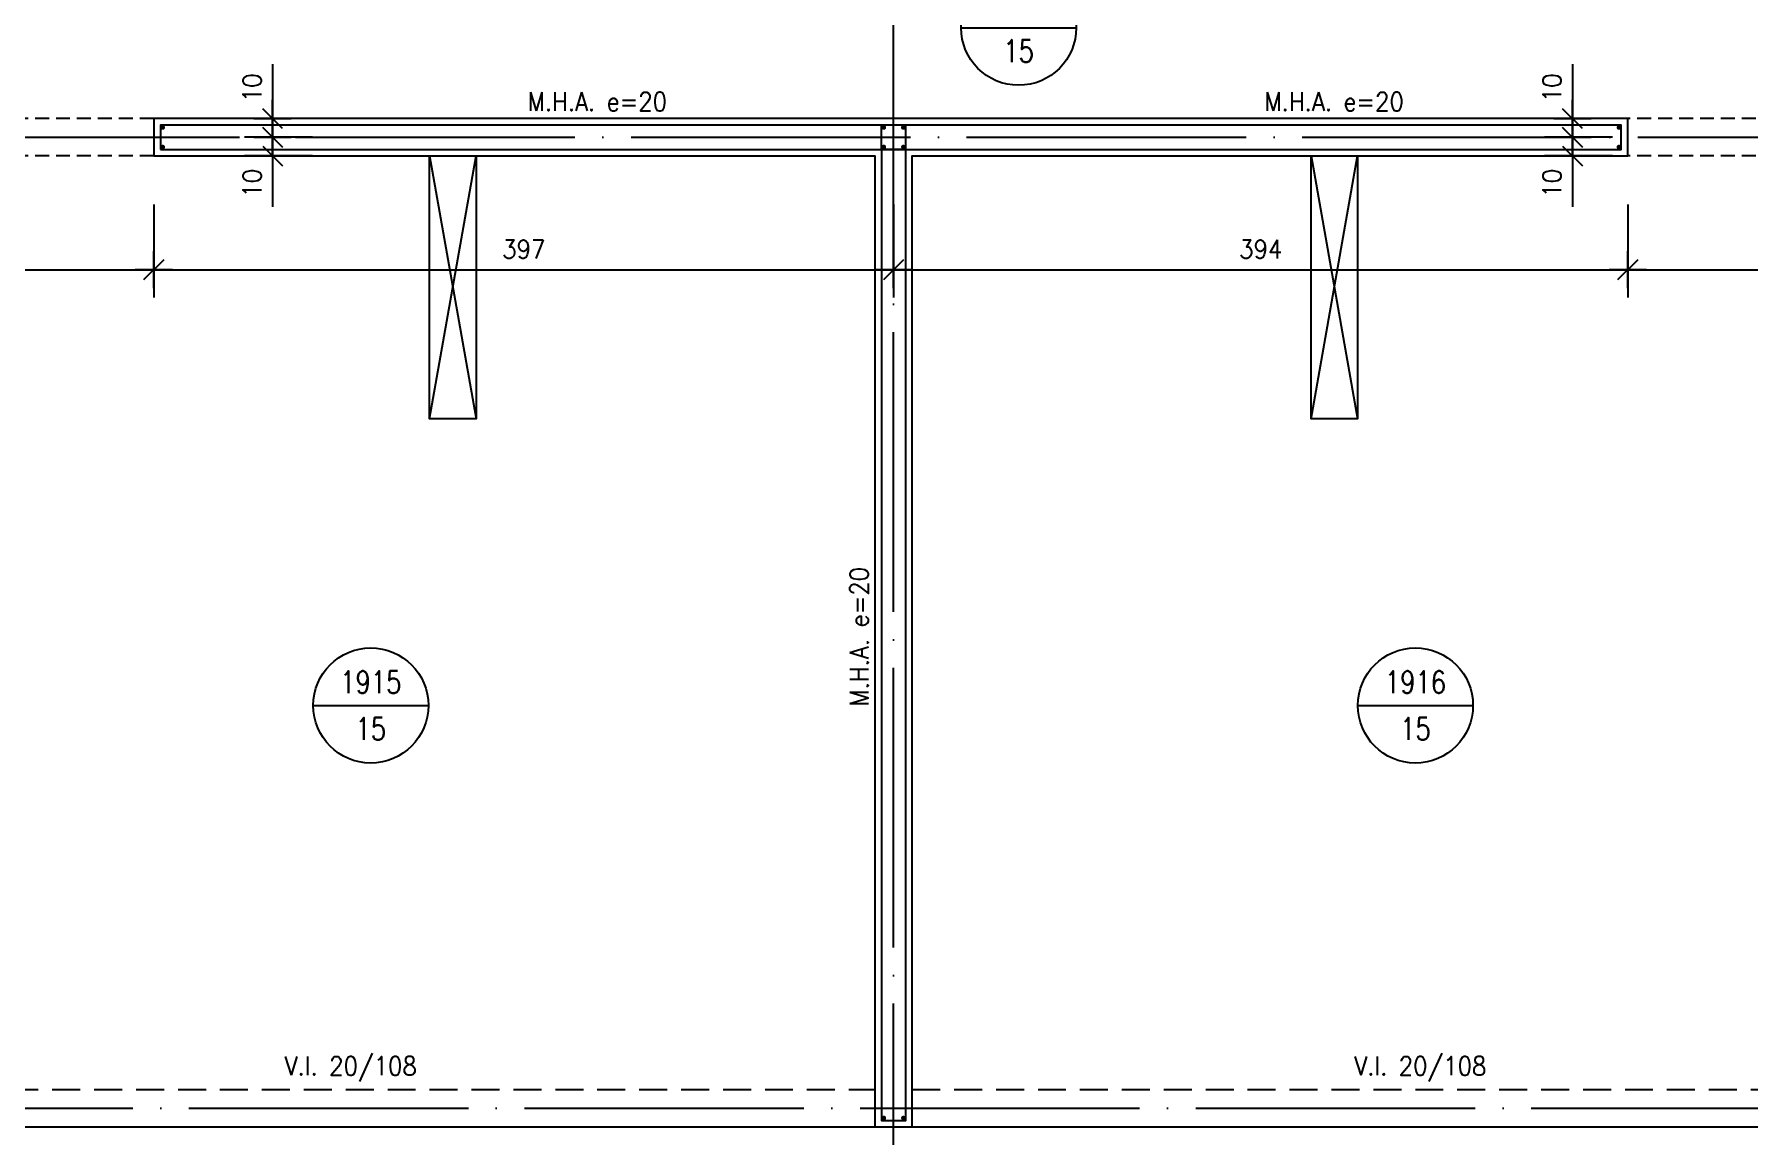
# Model space of a CAD drawing. Extents: x 2783 to 11950, y 3653 to 11429.
# Drawn here: x 5607 to 6527, y 4848 to 5439 of the extents above; entities that cross this region are included whole.
import ezdxf
from ezdxf.enums import TextEntityAlignment as Align

# ---------------------------------------------------------------- set-up
doc = ezdxf.new("R2010")
doc.units = 0
doc.header["$LTSCALE"] = 60
doc.header["$PDMODE"] = 1
for name, pattern in [('EJES', [3, 2.5, -0.25, 0, -0.25]), ('HIDDEN', [0.375, 0.25, -0.125]), ('HIDDEN2', [0.1875, 0.125, -0.0625])]:
    doc.linetypes.add(name, pattern=pattern)
doc.layers.get('0').update_dxf_attribs({"linetype": 'CONTINUOUS'})
doc.layers.get('DEFPOINTS').update_dxf_attribs({"linetype": 'CONTINUOUS'})
for name, color, linetype in [('COTAS', 3, 'CONTINUOUS'), ('CRUCES', 9, 'CONTINUOUS'), ('EJES', 1, 'EJES'), ('MALLA', 1, 'CONTINUOUS'), ('MUROS', 4, 'CONTINUOUS'), ('REFUERZOS', 3, 'HIDDEN2'), ('SHAFT', 1, 'CONTINUOUS'), ('TEXTOS', 2, 'CONTINUOUS'), ('VIGAS', 2, 'CONTINUOUS')]:
    doc.layers.add(name, color=color, linetype=linetype)
doc.layers.add('RLA-LOSAS', color=3, linetype='CONTINUOUS', lineweight=9)
doc.styles.add('COTAS', font='romans.shx', dxfattribs={"width": 0.9})
doc.styles.add('ROMANS', font='romans.shx', dxfattribs={"width": 0.9, "height": 10})
doc.dimstyles.new('50', dxfattribs={"dimtxt": 10, "dimasz": 1, "dimexe": 15, "dimexo": 0, "dimgap": 6, "dimtad": 1, "dimdec": 8, "dimdsep": 46, "dimtxsty": 'COTAS', "dimblk": '$COTA$', "dimcen": 0.09, "dimdle": 10, "dimclrd": 256, "dimclre": 256, "dimclrt": 2, "dimadec": 0, "dimazin": 0, "dimtfac": 1, "dimtdec": 8, "dimtmove": 0, "dimatfit": 2, "dimfxl": 35, "dimfxlon": 1, "dimtolj": 1, "dimarcsym": 0})

# ---------------------------------------------------------------- blocks, each defined once
blk = doc.blocks.new('$COTA$')
at = {"layer": 'COTAS'}
for p, q in [((0, -10), (0, 10)), ((10, 0), (-10, 0)), ((5.3, 5.3), (-5.3, -5.3))]:
    blk.add_line(p, q, dxfattribs=at)
blk = doc.blocks.new('*D50')
at = {"layer": 'COTAS', "lineweight": -2, "transparency": 16777216}
for p, q in [((5671.46, 5347.66), (5671.46, 5297.66)), ((6068.46, 5347.66), (6068.46, 5297.66)), ((5672.46, 5312.66), (6067.46, 5312.66))]:
    blk.add_line(p, q, dxfattribs=at)
at = {"layer": 'DEFPOINTS', "color": 0, "transparency": 16777216}
for p in [(5671.46, 5365.21), (6068.46, 5365.21), (6068.46, 5312.66)]:
    blk.add_point(p, dxfattribs=at)
at = {"layer": 'COTAS', "lineweight": -2, "transparency": 16777216, "rotation": 180}
blk.add_blockref('$COTA$', (5671.46, 5312.66), dxfattribs=at)
at = {"layer": 'COTAS', "lineweight": -2, "transparency": 16777216}
blk.add_blockref('$COTA$', (6068.46, 5312.66), dxfattribs=at)
at = {"layer": 'COTAS', "color": 2, "transparency": 16777216, "insert": (5869.96, 5323.66), "char_height": 10, "attachment_point": 5, "style": 'COTAS'}
blk.add_mtext('\\A1;397', dxfattribs=at)
blk = doc.blocks.new('*D51')
at = {"layer": 'COTAS', "lineweight": -2, "transparency": 16777216}
for p, q in [((6068.46, 5347.66), (6068.46, 5297.66)), ((6462.46, 5347.66), (6462.46, 5297.66)), ((6069.46, 5312.66), (6461.46, 5312.66))]:
    blk.add_line(p, q, dxfattribs=at)
at = {"layer": 'DEFPOINTS', "color": 0, "transparency": 16777216}
for p in [(6068.46, 5365.21), (6462.46, 5365.21), (6462.46, 5312.66)]:
    blk.add_point(p, dxfattribs=at)
at = {"layer": 'COTAS', "lineweight": -2, "transparency": 16777216, "rotation": 180}
blk.add_blockref('$COTA$', (6068.46, 5312.66), dxfattribs=at)
at = {"layer": 'COTAS', "lineweight": -2, "transparency": 16777216}
blk.add_blockref('$COTA$', (6462.46, 5312.66), dxfattribs=at)
at = {"layer": 'COTAS', "color": 2, "transparency": 16777216, "insert": (6265.46, 5323.66), "char_height": 10, "attachment_point": 5, "style": 'COTAS'}
blk.add_mtext('\\A1;394', dxfattribs=at)
blk = doc.blocks.new('*D119')
at = {"layer": 'COTAS', "lineweight": -2, "transparency": 16777216}
for p, q in [((5317.46, 5347.66), (5317.46, 5297.66)), ((5671.46, 5347.66), (5671.46, 5297.66)), ((5318.46, 5312.66), (5670.46, 5312.66))]:
    blk.add_line(p, q, dxfattribs=at)
at = {"layer": 'DEFPOINTS', "color": 0, "transparency": 16777216}
for p in [(5317.46, 5347.66), (5671.46, 5347.66), (5671.46, 5312.66)]:
    blk.add_point(p, dxfattribs=at)
at = {"layer": 'COTAS', "lineweight": -2, "transparency": 16777216, "rotation": 180}
blk.add_blockref('$COTA$', (5317.46, 5312.66), dxfattribs=at)
at = {"layer": 'COTAS', "lineweight": -2, "transparency": 16777216}
blk.add_blockref('$COTA$', (5671.46, 5312.66), dxfattribs=at)
at = {"layer": 'COTAS', "color": 2, "transparency": 16777216, "insert": (5494.46, 5323.66), "char_height": 10, "attachment_point": 5, "style": 'COTAS'}
blk.add_mtext('\\A1;354', dxfattribs=at)
blk = doc.blocks.new('*D120')
at = {"layer": 'COTAS', "lineweight": -2, "transparency": 16777216}
for p, q in [((6462.46, 5347.66), (6462.46, 5297.66)), ((6642.46, 5347.66), (6642.46, 5297.66)), ((6463.46, 5312.66), (6641.46, 5312.66))]:
    blk.add_line(p, q, dxfattribs=at)
at = {"layer": 'DEFPOINTS', "color": 0, "transparency": 16777216}
for p in [(6462.46, 5347.66), (6642.46, 5347.66), (6642.46, 5312.66)]:
    blk.add_point(p, dxfattribs=at)
at = {"layer": 'COTAS', "lineweight": -2, "transparency": 16777216, "rotation": 180}
blk.add_blockref('$COTA$', (6462.46, 5312.66), dxfattribs=at)
at = {"layer": 'COTAS', "lineweight": -2, "transparency": 16777216}
blk.add_blockref('$COTA$', (6642.46, 5312.66), dxfattribs=at)
at = {"layer": 'COTAS', "color": 2, "transparency": 16777216, "insert": (6552.46, 5323.66), "char_height": 10, "attachment_point": 5, "style": 'COTAS'}
blk.add_mtext('\\A1;180', dxfattribs=at)
blk = doc.blocks.new('*D123')
at = {"layer": 'COTAS', "lineweight": -2, "transparency": 16777216}
for p, q in [((6454.24, 5383.71), (6417.78, 5383.71)), ((6432.78, 5384.71), (6432.78, 5385.71)), ((6432.78, 5383.71), (6432.78, 5373.71)), ((6454.24, 5373.71), (6417.78, 5373.71)), ((6432.78, 5372.71), (6432.78, 5346.42))]:
    blk.add_line(p, q, dxfattribs=at)
at = {"layer": 'DEFPOINTS', "color": 0, "transparency": 16777216}
for p in [(6432.78, 5383.71), (6454.24, 5383.71), (6454.24, 5373.71)]:
    blk.add_point(p, dxfattribs=at)
at = {"layer": 'COTAS', "lineweight": -2, "transparency": 16777216}
for p, rotation in [((6432.78, 5383.71), 270), ((6432.78, 5373.71), 90)]:
    blk.add_blockref('$COTA$', p, dxfattribs=dict(at, rotation=rotation))
at = {"layer": 'COTAS', "color": 2, "transparency": 16777216, "insert": (6421.78, 5359.06), "char_height": 10, "attachment_point": 5, "rotation": 90, "style": 'COTAS'}
blk.add_mtext('\\A1;10', dxfattribs=at)
blk = doc.blocks.new('*D124')
at = {"layer": 'COTAS', "lineweight": -2, "transparency": 16777216}
for p, q in [((6432.78, 5422.89), (6432.78, 5393.71)), ((6455.59, 5393.71), (6417.78, 5393.71)), ((6432.78, 5394.71), (6432.78, 5395.71)), ((6432.78, 5383.71), (6432.78, 5393.71)), ((6432.78, 5383.71), (6432.78, 5393.71)), ((6454.24, 5383.71), (6417.78, 5383.71)), ((6432.78, 5382.71), (6432.78, 5381.71))]:
    blk.add_line(p, q, dxfattribs=at)
at = {"layer": 'DEFPOINTS', "color": 0, "transparency": 16777216}
for p in [(6432.78, 5393.71), (6455.59, 5393.71), (6454.24, 5383.71)]:
    blk.add_point(p, dxfattribs=at)
at = {"layer": 'COTAS', "lineweight": -2, "transparency": 16777216}
for p, rotation in [((6432.78, 5393.71), 270), ((6432.78, 5383.71), 90)]:
    blk.add_blockref('$COTA$', p, dxfattribs=dict(at, rotation=rotation))
at = {"layer": 'COTAS', "color": 2, "transparency": 16777216, "insert": (6421.78, 5410.24), "char_height": 10, "attachment_point": 5, "rotation": 90, "style": 'COTAS'}
blk.add_mtext('\\A1;10', dxfattribs=at)
blk = doc.blocks.new('*D154')
at = {"layer": 'COTAS', "lineweight": -2, "transparency": 16777216}
for p, q in [((5756.65, 5383.71), (5720.19, 5383.71)), ((5735.19, 5384.71), (5735.19, 5385.71)), ((5735.19, 5383.71), (5735.19, 5373.71)), ((5756.65, 5373.71), (5720.19, 5373.71)), ((5735.19, 5372.71), (5735.19, 5346.42))]:
    blk.add_line(p, q, dxfattribs=at)
at = {"layer": 'DEFPOINTS', "color": 0, "transparency": 16777216}
for p in [(5735.19, 5383.71), (5756.65, 5383.71), (5756.65, 5373.71)]:
    blk.add_point(p, dxfattribs=at)
at = {"layer": 'COTAS', "lineweight": -2, "transparency": 16777216}
for p, rotation in [((5735.19, 5383.71), 270), ((5735.19, 5373.71), 90)]:
    blk.add_blockref('$COTA$', p, dxfattribs=dict(at, rotation=rotation))
at = {"layer": 'COTAS', "color": 2, "transparency": 16777216, "insert": (5724.19, 5359.06), "char_height": 10, "attachment_point": 5, "rotation": 90, "style": 'COTAS'}
blk.add_mtext('\\A1;10', dxfattribs=at)
blk = doc.blocks.new('*D155')
at = {"layer": 'COTAS', "lineweight": -2, "transparency": 16777216}
for p, q in [((5735.19, 5422.89), (5735.19, 5393.71)), ((5758, 5393.71), (5720.19, 5393.71)), ((5735.19, 5394.71), (5735.19, 5395.71)), ((5735.19, 5383.71), (5735.19, 5393.71)), ((5735.19, 5383.71), (5735.19, 5393.71)), ((5756.65, 5383.71), (5720.19, 5383.71)), ((5735.19, 5382.71), (5735.19, 5381.71))]:
    blk.add_line(p, q, dxfattribs=at)
at = {"layer": 'DEFPOINTS', "color": 0, "transparency": 16777216}
for p in [(5735.19, 5393.71), (5758, 5393.71), (5756.65, 5383.71)]:
    blk.add_point(p, dxfattribs=at)
at = {"layer": 'COTAS', "lineweight": -2, "transparency": 16777216}
for p, rotation in [((5735.19, 5393.71), 270), ((5735.19, 5383.71), 90)]:
    blk.add_blockref('$COTA$', p, dxfattribs=dict(at, rotation=rotation))
at = {"layer": 'COTAS', "color": 2, "transparency": 16777216, "insert": (5724.19, 5410.24), "char_height": 10, "attachment_point": 5, "rotation": 90, "style": 'COTAS'}
blk.add_mtext('\\A1;10', dxfattribs=at)
blk = doc.blocks.new('LOSA')
at = {"color": 6, "linetype": 'Continuous'}
blk.add_line((-30.89, 0), (30.89, 0), dxfattribs=at)
at = {"color": 3, "linetype": 'Continuous'}
blk.add_circle((0, 0), 30.89, dxfattribs=at)
at = {"color": 2, "style": 'COTAS', "width": 0.8}
for tag, p in [('NUMERO', (0, 12.5)), ('E', (0, -12.5))]:
    blk.add_attdef(tag, text='', height=12, dxfattribs=at).set_placement(p, align=Align.MIDDLE)
at = {"layer": 'RLA-LOSAS', "style": 'COTAS', "flags": 1}
blk.add_attdef('DIRVER', text='', height=8.09, rotation=90, dxfattribs=at).set_placement((-30.45, 39.97), align=Align.MIDDLE)
at = {"layer": 'RLA-LOSAS', "linetype": 'ByBlock', "style": 'COTAS', "flags": 1}
blk.add_attdef('CUAVER', text='', height=8.09, rotation=90, dxfattribs=at).set_placement((-49.66, -4.86), align=Align.MIDDLE)
at = {"layer": 'RLA-LOSAS', "style": 'COTAS', "flags": 1}
blk.add_attdef('DIRHOR', text='', height=8.09, dxfattribs=at).set_placement((37.86, -29.26), align=Align.MIDDLE)
at = {"layer": 'RLA-LOSAS', "linetype": 'ByBlock', "style": 'COTAS', "flags": 1}
blk.add_attdef('CUAHOR', text='', height=8.09, dxfattribs=at).set_placement((-9.45, -47.67), align=Align.MIDDLE)
at = {"layer": 'RLA-LOSAS', "style": 'COTAS', "width": 0.7, "flags": 1}
blk.add_attdef('CONTRAFLECHA', text='', height=10, dxfattribs=at).set_placement((0, -67.5), align=Align.MIDDLE)

msp = doc.modelspace()

# ---------------------------------------------------------------- linework, layer by layer
at = {"layer": 'CRUCES'}
for p, q in [((5819.45585631, 5232.70691493), (5844.45585631, 5373.70691493)), ((5819.45585631, 5373.70691493), (5844.45585631, 5232.70691493)), ((6292.45585631, 5232.70691493), (6317.45585631, 5373.70691493)), ((6292.45585631, 5373.70691493), (6317.45585631, 5232.70691493))]:
    msp.add_line(p, q, dxfattribs=at)
at = {"layer": 'EJES'}
for points in [[(6068.45585631, 4408.70691493), (6068.45585631, 6873.70691493)], [(3946.45585631, 5383.70691493), (7047.45585631, 5383.70691493)], [(3348.95585631, 4862.70691493), (7594.95585631, 4862.70691493)]]:
    msp.add_lwpolyline(points, dxfattribs=at)
at = {"layer": 'MALLA'}
for p, q in [((6061.95585631, 5377.20691493), (6061.95585631, 5390.20691493)), ((6074.95585631, 5377.20691493), (6074.95585631, 5390.20691493)), ((6061.95585631, 5377.20691493), (6074.95585631, 5377.20691493)), ((6074.95585631, 5377.20691493), (6061.95585631, 5377.20691493))]:
    msp.add_line(p, q, dxfattribs=at)
msp.add_lwpolyline([(5674.95585631, 5377.20691493), (6061.95585631, 5377.20691493), (6061.95585631, 4856.20691493), (6074.95585631, 4856.20691493), (6074.95585631, 5377.20691493), (6458.95585631, 5377.20691493), (6458.95585631, 5390.20691493), (5674.95585631, 5390.20691493)], close=True, dxfattribs=at)
for points in [[(5675.58085631, 5388.95691493, 1.25, 1.25, -1), (5676.83085631, 5388.95691493, 1.25, 1.25, -1)], [(6062.58085631, 5388.95691493, 1.25, 1.25, -1), (6063.83085631, 5388.95691493, 1.25, 1.25, -1)], [(6073.08085631, 5388.95691493, 1.25, 1.25, -1), (6074.33085631, 5388.95691493, 1.25, 1.25, -1)], [(6457.08085631, 5388.95691493, 1.25, 1.25, -1), (6458.33085631, 5388.95691493, 1.25, 1.25, -1)], [(5675.58085631, 5378.45691493, 1.25, 1.25, -1), (5676.83085631, 5378.45691493, 1.25, 1.25, -1)], [(6062.58085631, 5378.45691493, 1.25, 1.25, -1), (6063.83085631, 5378.45691493, 1.25, 1.25, -1)], [(6062.58085631, 5378.45691493, 1.25, 1.25, -1), (6063.83085631, 5378.45691493, 1.25, 1.25, -1)], [(6073.08085631, 5378.45691493, 1.25, 1.25, -1), (6074.33085631, 5378.45691493, 1.25, 1.25, -1)], [(6073.08085631, 5378.45691493, 1.25, 1.25, -1), (6074.33085631, 5378.45691493, 1.25, 1.25, -1)], [(6457.08085631, 5378.45691493, 1.25, 1.25, -1), (6458.33085631, 5378.45691493, 1.25, 1.25, -1)], [(6062.58085631, 4857.45691493, 1.25, 1.25, -1), (6063.83085631, 4857.45691493, 1.25, 1.25, -1)], [(6073.08085631, 4857.45691493, 1.25, 1.25, -1), (6074.33085631, 4857.45691493, 1.25, 1.25, -1)]]:
    msp.add_lwpolyline(points, format="xyseb", close=True, dxfattribs=at)
at = {"layer": 'MUROS'}
msp.add_lwpolyline([(5671.45585631, 5373.70691493), (6058.45585631, 5373.70691493), (6058.45585631, 4852.70691493), (6078.45585631, 4852.70691493), (6078.45585631, 5373.70691493), (6462.45585631, 5373.70691493), (6462.45585631, 5393.70691493), (5671.45585631, 5393.70691493)], close=True, dxfattribs=at)
at = {"layer": 'REFUERZOS'}
for p, q in [((5671.45585631, 5393.70691493), (5317.45585631, 5393.70691493)), ((6632.45585631, 5393.70691493), (6462.45585631, 5393.70691493)), ((5671.45585631, 5373.70691493), (5317.45585631, 5373.70691493)), ((6632.45585631, 5373.70691493), (6462.45585631, 5373.70691493))]:
    msp.add_line(p, q, dxfattribs=at)
at = {"layer": 'SHAFT'}
for points in [[(5819.45585631, 5373.70691493), (5844.45585631, 5373.70691493), (5844.45585631, 5232.70691493), (5819.45585631, 5232.70691493)], [(6292.45585631, 5373.70691493), (6317.45585631, 5373.70691493), (6317.45585631, 5232.70691493), (6292.45585631, 5232.70691493)]]:
    msp.add_lwpolyline(points, close=True, dxfattribs=at)
at = {"layer": 'VIGAS', "linetype": 'HIDDEN'}
for p, q in [((5504.45585631, 4872.70691493), (6058.45585631, 4872.70691493)), ((6078.45585631, 4872.70691493), (6632.45585631, 4872.70691493))]:
    msp.add_line(p, q, dxfattribs=at)
at = {"layer": 'VIGAS'}
for p, q in [((5504.45585631, 4852.70691493), (6058.45585631, 4852.70691493)), ((6078.45585631, 4852.70691493), (6632.45585631, 4852.70691493))]:
    msp.add_line(p, q, dxfattribs=at)

# ---------------------------------------------------------------- block references
for p, values in [((6135.56172369, 5442.49665451), {'NUMERO': '1911', 'E': '15'}), ((5787.8757314, 5078.85494108), {'NUMERO': '1915', 'E': '15'}), ((6348.48155295, 5078.85494108), {'NUMERO': '1916', 'E': '15'})]:
    msp.add_blockref('LOSA', p).add_auto_attribs(values)

# ---------------------------------------------------------------- texts
at = {"layer": 'TEXTOS', "style": 'ROMANS', "width": 0.9}
for s, p in [('M.H.A. e=20', (5909.46157097, 5402.8593368)), ('M.H.A. e=20', (6304.87340147, 5402.8593368)), ('V.I. 20/108', (5777.12116881, 4884.70691493)), ('V.I. 20/108', (6351.12116881, 4884.70691493))]:
    msp.add_text(s, height=10, dxfattribs=at).set_placement(p, align=Align.MIDDLE)
msp.add_text('M.H.A. e=20', height=10, rotation=90, dxfattribs=at).set_placement((6049.95318039, 5115.70691493), align=Align.MIDDLE)

# ---------------------------------------------------------------- dimensions: what is measured, and where the dimension line sits
at = {"layer": 'COTAS'}
for base, p1, p2, picture, middle in [((5735.1904795551, 5393.7069149326), (5756.6469780968, 5383.7069149326), (5758.0047656669, 5393.7069149326), '*D155', (5735.1904795551, 5410.2427902544)), ((6432.7785593465, 5393.7069149326), (6454.2350578881, 5383.7069149326), (6455.5928454582, 5393.7069149326), '*D124', (6432.7785593465, 5410.2427902544))]:
    dim = msp.add_linear_dim(base=base, p1=p1, p2=p2, angle=90, dimstyle='50', override={"dimtmove": 1}, dxfattribs=at)
    dim.commit()
    dim.dimension.update_dxf_attribs({"geometry": picture, "text_midpoint": middle, "dimtype": 160})
for base, p1, p2, picture, middle in [((5735.1904795551, 5383.7069149326), (5756.6469780968, 5373.7069149326), (5756.6469780968, 5383.7069149326), '*D154', (5735.1904795551, 5359.0640577897)), ((6432.7785593465, 5383.7069149326), (6454.2350578881, 5373.7069149326), (6454.2350578881, 5383.7069149326), '*D123', (6432.7785593465, 5359.0640577897))]:
    dim = msp.add_linear_dim(base=base, p1=p1, p2=p2, angle=90, dimstyle='50', dxfattribs=at)
    dim.commit()
    dim.dimension.update_dxf_attribs({"geometry": picture, "text_midpoint": middle, "dimtype": 160})
for base, p1, p2, picture, middle in [((6068.4558563143, 5312.6611446475), (5671.4558563143, 5365.2069149326), (6068.4558563143, 5365.2069149326), '*D50', (5869.9558563143, 5323.6611446475)), ((6462.4558563143, 5312.6611446475), (6068.4558563143, 5365.2069149326), (6462.4558563143, 5365.2069149326), '*D51', (6265.4558563143, 5323.6611446475))]:
    dim = msp.add_linear_dim(base=base, p1=p1, p2=p2, angle=180, dimstyle='50', override={"dimtmove": 1}, dxfattribs=at)
    dim.commit()
    dim.dimension.update_dxf_attribs({"geometry": picture, "text_midpoint": middle})
for base, p1, p2, picture, middle in [((5671.4558563143, 5312.6611446475), (5317.4558563143, 5347.6611446475), (5671.4558563143, 5347.6611446475), '*D119', (5494.4558563143, 5323.6611446475)), ((6642.4558563143, 5312.6611446475), (6462.4558563143, 5347.6611446475), (6642.4558563143, 5347.6611446475), '*D120', (6552.4558563143, 5323.6611446475))]:
    dim = msp.add_linear_dim(base=base, p1=p1, p2=p2, dimstyle='50', dxfattribs=at)
    dim.commit()
    dim.dimension.update_dxf_attribs({"geometry": picture, "text_midpoint": middle})

doc.saveas('drawing.dxf')
